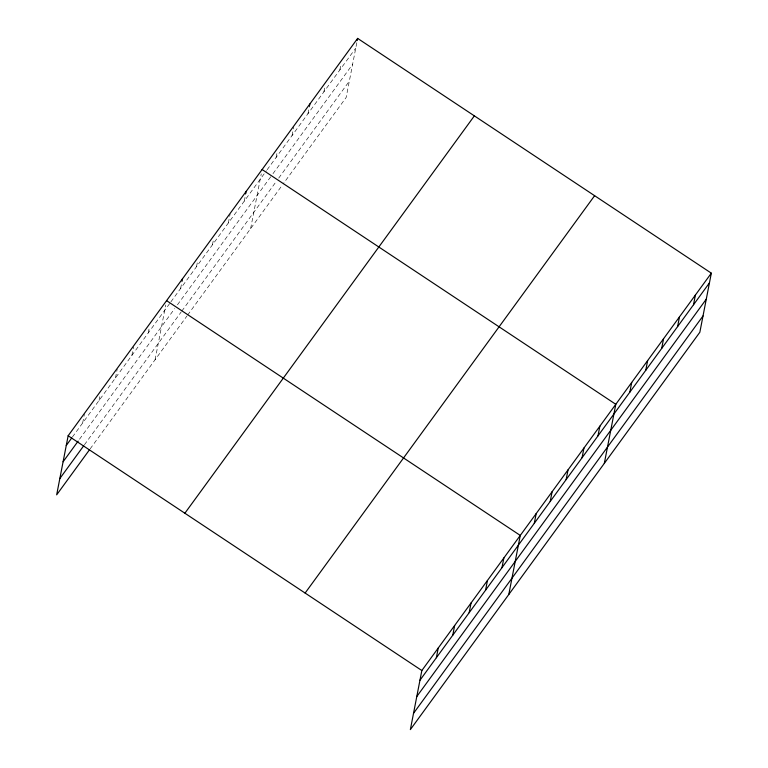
<?xml version="1.0" encoding="UTF-8"?>
<svg xmlns="http://www.w3.org/2000/svg" width="768" height="768" viewBox="0 0 768 768"><rect width="100%" height="100%" fill="white"/><g stroke="black" fill="none" stroke-linecap="round" stroke-linejoin="round"><path stroke-width="0.58" stroke-dasharray="3.84 2.88" d="M82.666 422.966L84.346 414.317M99.072 400.445L100.118 395.05M115.478 377.933L117.158 369.283M131.875 355.411L133.555 346.771M148.282 332.899L149.338 327.494M155.098 359.731L165.734 304.973M180.614 288.528L182.083 280.963M196.531 266.669L197.376 262.349M212.458 244.819L213.504 239.414M228.374 222.96L230.054 214.32M244.301 201.11L245.77 193.546M250.627 228.595L261.264 173.846M276.144 157.402L276.979 153.072M292.061 135.542L293.741 126.902M307.987 113.693L309.456 106.128M323.904 91.834L324.96 86.429M339.83 69.974L340.666 65.654M356.803 42.72L346.157 97.469L283.162 183.936M72.413 437.04L170.227 302.774M170.918 301.824L266.448 170.698M267.139 169.747L355.747 48.125M79.498 439.248L174.672 308.611M177.446 304.81L272.285 174.634M272.976 173.683L352.579 64.406M84.442 444.768L181.104 312.086M181.795 311.136L275.942 181.91M278.717 178.109L349.325 81.187M90.163 448.858L186.941 316.022M187.632 315.072L282.47 184.886"/><path stroke-width="1.15" d="M711.331 273.168L421.843 670.531L410.362 729.6L699.85 332.246L711.331 273.168L357.638 38.4L68.15 435.754L56.669 494.832L89.482 449.798M182.083 280.963L182.496 278.803M245.77 193.546L246.182 191.386M309.456 106.128L309.878 103.968M357.216 40.56L357.638 38.4M436.358 657.734L438.25 648.01M452.765 635.222L454.656 625.498M469.162 612.701L471.053 602.976M485.568 590.189L487.459 580.464M501.974 567.667L503.866 557.942M508.79 594.499L520.272 535.43L166.579 300.653M534.298 523.296L536.189 513.571M550.224 501.446L552.115 491.722M566.141 479.587L568.032 469.862M582.067 457.738L583.958 448.013M597.984 435.878L599.875 426.154M604.32 463.373L615.802 404.304L262.109 169.526M629.827 392.17L631.718 382.445M645.754 370.31L647.645 360.586M661.67 348.461L663.562 338.736M677.597 326.602L679.488 316.877M693.514 304.752L695.405 295.027M66.259 445.478L71.731 437.971M63.101 461.77L78.134 441.13M59.837 478.541L83.76 445.709M184.867 513.235L474.355 115.872M305.126 593.05L594.614 195.696M419.952 680.256L709.44 282.893M416.784 696.538L706.272 299.184M413.53 713.318L703.008 315.955M68.15 435.754L421.843 670.531"/></g></svg>
